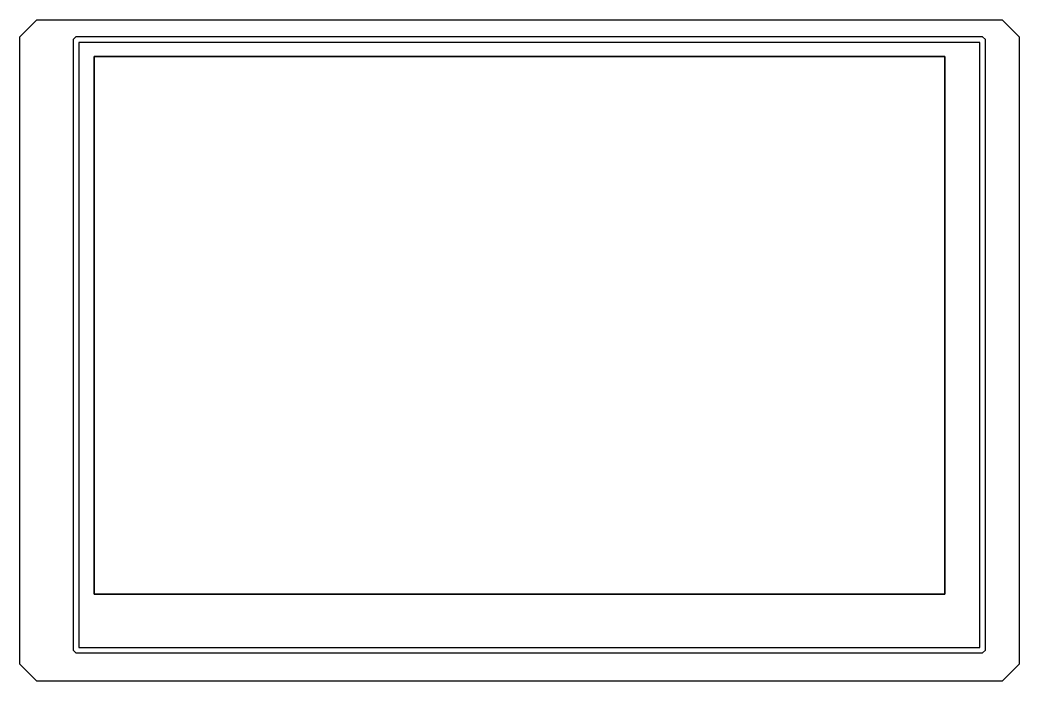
# Model space of a CAD drawing. Header units: inches. Extents: x -89 to 89, y -63 to 54.
import ezdxf

# ---------------------------------------------------------------- set-up
doc = ezdxf.new("R2010")
doc.units = ezdxf.units.IN
doc.header["$MEASUREMENT"] = 0

msp = doc.modelspace()

# ---------------------------------------------------------------- linework, layer by layer
for p, q in [((-79.75, 51), (-79.25, 51.5)), ((-79.75, 51), (-79.75, -58)), ((82.75, 51.5), (-79.25, 51.5)), ((0, 50.5), (-78.75, 50.5)), ((-78.75, 50.5), (-78.75, -57.5)), ((82.25, 50.5), (0, 50.5)), ((82.25, -57.5), (82.25, 50.5)), ((82.75, 51.5), (83.25, 51)), ((83.25, -58), (83.25, 51)), ((-76, 0), (-76, 48)), ((-76, 48), (-76, -48)), ((76, 48), (-76, 48)), ((76, -48), (76, 48)), ((-76, -48), (76, -48)), ((-79.25, -58.5), (-79.75, -58)), ((-79.25, -58.5), (82.75, -58.5)), ((-78.75, -57.5), (82.25, -57.5)), ((83.25, -58), (82.75, -58.5))]:
    msp.add_line(p, q)
for points in [[(-86.25, 54.5), (86.25, 54.5), (89.25, 51.5), (89.25, -60.5), (86.25, -63.5), (-86.25, -63.5), (-89.25, -60.5), (-89.25, 51.5)], [(-76, 48), (76, 48), (76, -48), (-76, -48)]]:
    msp.add_lwpolyline(points, close=True)

doc.saveas('drawing.dxf')
